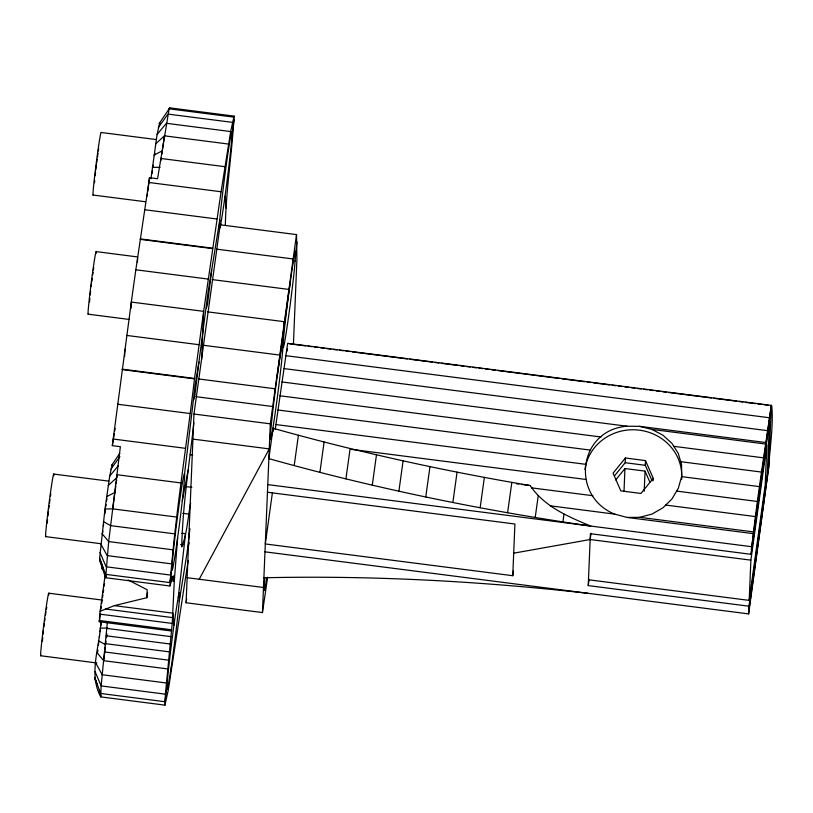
<?xml version="1.0" encoding="UTF-8"?>
<svg xmlns="http://www.w3.org/2000/svg" width="813" height="813" viewBox="0 0 813 813"><rect width="100%" height="100%" fill="white"/><g stroke="black" fill="none" stroke-linecap="round" stroke-linejoin="round"><path stroke-width="1.22" d="M124.572 356.643L124.877 349.214M131.056 308.33L131.31 302.06L135.832 269.784L149.511 177.691L157.559 178.718L169.145 108.83L169.775 107.865L234.063 116.117C232.162 152.57 226.065 188.779 225.343 225.343M137.417 262.304L137.631 257.355M171.604 631.02L99.277 621.742L100.121 611.264L114.348 605.634L146.848 597.697L147.183 589.75L128.058 579.943M267.65 577.189L262.447 612.565L186.106 602.768L193.972 414.03L220.181 224.805L296.521 234.601L296.918 259.306L293.432 344.001M201.654 359.275L203.646 311.349L221.085 191.756L230.668 131.554L234.063 116.117M262.447 612.565L270.312 423.827L296.521 234.601M272.924 431.886L273.066 428.268C357.659 452.038 443.583 470.93 530.218 485.544C543.978 506.479 568.429 516.804 590.716 526.062C482.16 510.361 374.468 488.318 268.859 458.623L273.066 428.268M283.676 329.6L284.011 321.663L207.671 311.857M272.416 492.668L265.302 543.948L512.759 575.706L514.914 524.009L267.457 492.251M748.956 606.213L588.236 585.594L590.401 533.704L751.11 554.324L769.444 422.242L767.279 474.131L748.956 606.213L748.631 613.906L264.977 551.834M624.008 491.184L624.953 468.542L645.044 471.123L649.892 482.2M614.404 475.971L625.197 462.719L625.39 458.004L645.481 460.585L653.245 478.308L653.144 480.666M644.201 491.245L645.044 471.123M652.077 480.808L645.288 465.3L645.481 460.585M749.2 600.39L750.877 560.147L766.883 444.772L765.206 485.005L749.2 600.39L588.48 579.76M751.11 554.324C756.039 504.497 764.22 454.965 771.324 405.382L287.67 343.31L275.201 429.508M748.753 610.98L768.763 466.753C769.921 446.489 773.529 426.022 771.761 405.738L771.324 405.382L768.763 466.753L748.631 613.906M100.842 621.986C99.958 646.813 88.139 673.316 100.68 696.883L164.958 705.135L165.415 694.17L172.224 623.429L174.297 581.122L177.63 537.739M170.557 580.645L174.297 581.122C174.012 568.439 171.248 582.372 169.927 585.99L105.639 577.738L99.694 560.675L99.653 558.114L104.979 509.019L109.704 476.042L112.245 464.467M105.05 573.419L106.269 576.783L105.639 577.738L108.678 541.57L120.375 446.683L112.326 445.646L131.31 302.06L203.646 311.349L194.49 378.878C186.38 447.892 174.968 516.682 169.927 585.99M295.708 254.012L294.53 268.056A48.628 1.443 -82.7 0 1 284.123 344.661A48.628 1.443 -82.7 0 1 287.853 300.21A48.628 1.443 -82.7 0 1 295.708 254.012L297.03 241.847M101.31 695.918L100.68 696.883L101.137 685.918L107.316 622.778M264.865 577.433L264.418 582.21A48.628 1.443 -82.7 0 0 266.623 578.856M47.205 523.155L47.571 519.649M47.926 516.133L48.404 511.448M42.367 641.122L42.723 637.616M43.079 634.099L43.445 630.583M94.491 182.732L94.725 180.395M95.212 175.71L95.568 172.204M95.802 169.856L96.371 165.141M89.521 301.877L89.887 298.361M90.243 294.845L90.599 291.339M184.571 473.745A48.628 1.443 -82.7 0 0 174.297 542.83A48.628 1.443 -82.7 0 0 176.025 548.988A48.628 1.443 -82.7 0 0 184.571 473.745L195.211 384.854L198.921 362.12L207.955 292.995L219.764 220.14M198.921 362.12L194.734 396.327L193.646 400.077M211.665 270.262L207.478 304.458L206.4 308.218M179.267 601.112L187.366 550.99L189.907 528.653M193.89 422.658C189.338 463.999 182.64 505.31 181.736 546.925C187.254 533.277 187.742 517.729 190.628 503.237M178.271 597.555L185.527 533.704L181.817 533.226M220.475 226.207L220.76 223.697M167.996 668.957L103.708 660.705L105.304 647.209M147.265 196.035L147.549 193.616M147.844 191.207L149.511 177.691M150.944 178.738L157.102 134.45L159.653 122.875L159.683 124.582M106.046 641.172L105.599 644.76L98.424 640.725M106.503 637.575L106.96 633.988M104.979 509.019L112.682 508.867L115.792 486.174M161.025 160.222L161.34 157.874M161.817 154.348L162.133 152.001M99.277 621.742L100.172 615.055M100.964 609.181L101.279 606.833M101.757 603.307L102.072 600.959M48.648 509.111L49.136 505.554M49.471 503.176L49.959 499.619M50.457 496.062L50.782 493.694M96.706 162.773L97.194 159.216M97.53 156.838L98.017 153.281M98.353 150.913L98.678 148.535M43.841 627.057L44.339 623.5M44.664 621.132L45 618.754M45.487 615.197L45.985 611.64M91.076 286.654L91.412 284.276M91.737 281.908L92.235 278.351M92.723 274.794L93.058 272.416M93.383 270.048L93.719 267.67M100.121 611.264L105.355 573.561M146.848 597.697L147.549 592.677M171.98 567.403L169.866 582.586L105.578 574.334L99.653 558.114M232.02 134.714L234.124 119.531M167.011 686.538L164.907 701.721L100.619 693.469L94.684 677.249M189.094 542.484L187.366 550.99M277.304 375.535L290.048 283.676M282.965 345.871L283.066 345.098M287.04 351.135L287.385 348.645M294.194 465.615L298.412 435.25M319.895 472.373L324.113 442.008M345.932 478.898L350.139 448.532M372.273 485.178L376.48 454.813M398.888 491.215L403.106 460.849M425.758 496.997L429.975 466.632M452.861 502.525L457.069 472.16M480.148 507.779L484.365 477.414M507.607 512.769L511.824 482.404M512.759 575.706L513.45 570.706M535.208 517.485L538.247 495.574M562.921 521.916L563.988 514.233M513.694 553.175L590.157 539.527L591.031 533.257M588.236 585.594L589.11 579.303M751.314 549.618L771.324 405.382M101.92 564.324L101.879 568.907M162.468 149.582L164.439 135.832L228.727 144.084M116.147 483.674L116.686 479.924M102.57 597.362L102.926 594.862M103.281 592.362L103.647 589.862M104.176 586.122L104.542 583.622M188.21 560.442L168.352 689.698L164.958 705.135M186.106 602.768L186.644 599.11M112.326 445.646L114.308 433.512M117.428 474.924L117.042 477.424L108.251 485.442M264.53 581.051L263.483 587.494L187.142 577.697M114.724 431.012L115.141 428.502M182.295 500.879L188.179 470.046M281.918 381.958L626.945 426.205L639.638 426.337L651.894 429.406L662.91 435.189L671.904 443.339L678.276 453.41L681.579 464.741L681.589 476.621L678.306 488.318L671.955 498.958L662.971 507.759L651.965 514.08L639.699 517.332L626.996 517.434L614.74 514.131L550.299 505.828M46.311 609.272L46.849 607.392M614.74 514.131C570.34 496.265 577.941 430.219 626.945 426.205M199.205 579.242L269.266 448.898L192.925 439.101M99.694 560.675L100.172 559.954L103.017 567.809M94.735 679.81L95.202 679.099L97.235 684.698M159.175 123.596L169.775 107.865M111.777 465.188L119.755 453.369M158.311 127.539L167.996 114.094L232.274 122.346M110.914 469.131L119.897 456.642M625.39 458.004L613.063 473.156L620.827 490.879L640.918 493.45L653.245 478.308M615.705 479.904L624.953 468.542M157.102 134.45L166.391 123.302L230.668 131.554M109.704 476.042L118.21 465.829M155.649 143.85L164.439 135.832M154.033 155.09L162.295 150.832M106.635 496.682L114.887 492.424M152.377 167.427L160.08 167.265M100.009 628.154L107.712 628.002M263.89 577.769C372.09 575.35 480.392 581.224 587.911 593.287M169.145 108.83L233.433 117.082M156.208 139.551L101.198 132.489A31.616 0.935 -82.7 0 0 95.944 165.547A31.616 0.935 -82.7 0 0 93.353 194.561M160.74 158.454L225.028 166.706M148.759 182.468L221.085 191.756M93.048 195.029L145.547 201.766M144.612 209.724L216.939 219.002M140.283 238.91L212.63 248.199M140.222 239.347L212.569 248.626M216.583 249.144L292.924 258.941M292.741 260.516L295.21 260.831M96.239 251.624L137.488 256.918M135.832 269.784L208.179 279.072M212.203 279.591L288.544 289.387M88.078 314.164L129.328 319.458M289.337 343.808L305.668 345.901M308.178 346.226L311.948 346.704M314.458 347.029L318.229 347.517M320.739 347.832L324.509 348.32M327.019 348.645L330.789 349.123M333.3 349.448L337.07 349.936M339.58 350.251L343.35 350.738M345.86 351.064L349.631 351.541M352.141 351.866L407.404 358.96M409.925 359.285L432.536 362.181M435.046 362.507L438.817 362.994M441.327 363.309L457.658 365.413M460.168 365.728L463.938 366.216M466.449 366.541L470.219 367.019M472.729 367.344L476.499 367.832M479.009 368.147L482.78 368.635M485.29 368.96L489.06 369.437M491.57 369.763L495.341 370.25M497.851 370.565L534.273 375.24M535.554 375.423L559.425 378.482M561.935 378.807L584.557 381.714M587.067 382.039L590.838 382.517M593.348 382.842L609.679 384.935M612.199 385.26L615.959 385.748M618.48 386.063L622.25 386.551M624.76 386.876L628.53 387.354M631.04 387.679L634.811 388.167M637.321 388.482L641.091 388.97M643.601 389.295L647.372 389.773M649.892 390.098L653.652 390.586M656.172 390.901L659.943 391.388M662.453 391.714L666.223 392.191M668.733 392.516L711.446 397.994M713.966 398.319L736.578 401.226M739.088 401.551L742.858 402.029M745.369 402.354L755.419 403.644M757.94 403.97L761.71 404.447M764.22 404.772L767.99 405.26M285.79 355.677L769.454 417.75M126.726 335.434L199.073 344.712M203.087 345.23L279.428 355.027M283.879 368.574L767.533 430.656M639.638 426.337L765.795 442.536M651.894 429.406L765.582 444.03M122.204 369.163L194.551 378.441M198.575 378.96L274.906 388.756M122.143 369.59L194.49 378.878M279.926 395.779L601.031 436.988M673.825 446.337L763.59 457.851M196.238 396.714L272.579 406.51M277.914 409.996L590.116 450.067M680.705 461.693L761.568 472.068M625.197 462.719L645.288 465.3M117.621 404.234L189.947 413.512M193.972 414.03L270.312 423.827M275.881 424.549L585.157 464.243M681.589 476.621L759.535 486.631M351.887 449.426L586.041 479.477M676.619 491.103L757.492 501.489M516.367 483.765L518.887 484.091M521.397 484.416L530.218 485.544M531.407 487.841L592.88 495.727M665.674 505.066L755.44 516.59M113.159 439.03L185.486 448.319M190.222 454.68L192.691 454.995M639.699 517.332L753.387 531.895M626.996 517.434L753.153 533.623M267.772 484.609L751.436 546.682M116.859 474.701L181.147 482.952M185.649 486.55L191.827 487.343M590.157 539.527L750.877 560.147M53.8 474.081L108.8 481.144M182.752 513.328L188.931 514.131M112.682 508.867L176.97 517.109M174.846 533.877L110.558 525.625L103.383 521.59M180.577 544.568L183.067 544.883M172.966 549.822L108.678 541.57L101.971 533.541M45.64 536.621L100.639 543.684M171.441 563.856L107.153 555.604L100.832 544.07M170.384 575.035L106.097 566.783L100.04 552.454M171.655 576.976L174.145 577.301M170.527 578.602L174.267 579.08M48.841 593.216L102.59 600.116M114.348 605.634L172.966 613.154L173.992 625.106M105.426 608.988L172.661 617.616M99.897 614.15L172.224 623.429M99.379 620.502L171.706 629.79M106.828 628.419L171.116 636.66M106.157 635.786L170.445 644.038M105.416 643.642L169.693 651.894M104.592 651.955L168.88 660.207M40.68 655.756L96.93 662.981M166.472 682.991L102.184 674.739L95.863 663.205M165.415 694.17L101.137 685.918L95.07 671.589M97.011 652.676L103.708 660.705M99.267 690.308L100.487 693.682M220.181 224.805L220.384 226.929M225.038 196.146L226.065 208.098M584.943 469.538A48.628 45.955 2.4 0 1 638.215 430.036A48.628 45.955 2.4 0 1 681.629 479.538M40.985 655.288A31.616 0.935 -82.7 0 1 44.115 622.179A31.616 0.935 -82.7 0 1 48.861 594.882M88.383 313.696A31.616 0.935 -82.7 0 1 91.513 280.587A31.616 0.935 -82.7 0 1 96.269 253.29M97.662 652.189A31.616 0.935 -82.7 0 1 97.885 650.044M98.403 645.339A31.616 0.935 -82.7 0 1 98.78 642.097M99.328 637.565A31.616 0.935 -82.7 0 1 99.613 635.258M100.06 631.731A31.616 0.935 -82.7 0 1 100.365 629.394M100.822 625.919A31.616 0.935 -82.7 0 1 101.29 622.494M152.122 173.352A31.616 0.935 -82.7 0 1 152.427 171.004M152.874 167.508A31.616 0.935 -82.7 0 1 153.19 165.181M154.511 155.659A31.616 0.935 -82.7 0 1 154.856 153.342M45.955 536.153A31.616 0.935 -82.7 0 1 49.075 503.044A31.616 0.935 -82.7 0 1 53.831 475.747M102.631 533.043A31.616 0.935 -82.7 0 1 102.855 530.909M103.373 526.204A31.616 0.935 -82.7 0 1 103.617 524.06M104.877 513.775A31.616 0.935 -82.7 0 1 105.324 510.259M105.781 506.773A31.616 0.935 -82.7 0 1 106.097 504.477M106.584 500.971A31.616 0.935 -82.7 0 1 106.94 498.471M270.841 438.807L270.363 439.518A48.628 1.443 -82.7 0 1 278.392 367.862A48.628 1.443 -82.7 0 1 281.44 363.218A48.628 1.443 -82.7 0 1 270.841 438.807M171.055 668.123A48.628 1.443 -82.7 0 0 179.602 592.88A48.628 1.443 -82.7 0 0 169.328 661.965A48.628 1.443 -82.7 0 0 171.055 668.123M223.423 207.396A48.628 1.443 -82.7 0 0 231.969 132.153A48.628 1.443 -82.7 0 0 221.695 201.238A48.628 1.443 -82.7 0 0 223.423 207.396"/></g></svg>
